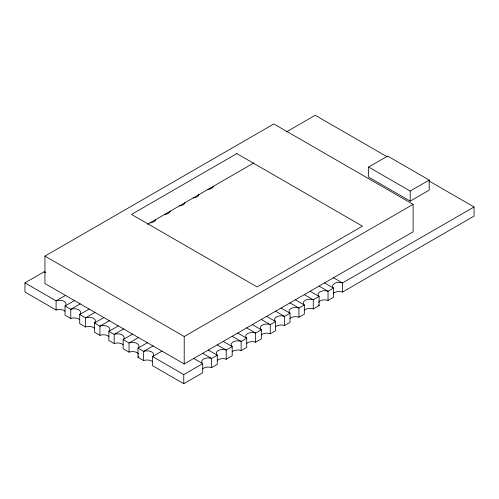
<?xml version="1.0" encoding="UTF-8"?>
<svg xmlns="http://www.w3.org/2000/svg" width="499" height="499" viewBox="0 0 499 499"><rect width="100%" height="100%" fill="white"/><g stroke="black" fill="none" stroke-linecap="round" stroke-linejoin="round"><path stroke-width="0.75" d="M44.941 256.106L273.839 123.945L413.116 204.359L413.116 231.798L184.212 363.952L44.941 283.544L44.941 256.106L184.212 336.513L413.116 204.359M65.032 311.183A6.481 3.743 0 0 0 56.094 310.004L24.95 292.027L24.95 282.877L44.124 271.805A6.481 3.743 0 0 0 45.434 272.173M286.389 131.936L315.237 115.281L387.243 156.854M147.667 224.232L253.835 162.936M65.512 295.42L56.094 300.86L24.95 282.877M74.451 300.579L65.032 306.018L65.032 315.168L70.777 318.481A6.481 3.743 0 0 1 79.715 319.659M80.196 303.897L70.777 309.336L65.032 306.018A6.481 3.743 0 0 0 64.128 301.384A6.481 3.743 0 0 0 56.094 300.86L56.094 310.004M89.134 309.056L79.715 314.501L79.715 323.645L85.516 326.995A6.481 3.743 0 0 1 94.454 328.167M94.935 312.405L85.516 317.844L79.715 314.501A6.481 3.743 0 0 0 78.811 309.86A6.481 3.743 0 0 0 70.777 309.336L70.777 318.481M103.873 317.57L94.454 323.009L94.454 332.153L99.931 335.316A6.481 3.743 0 0 1 108.869 336.494M368.611 167.046L387.623 156.068L429.209 180.077L429.209 190.138L410.197 201.116L368.611 177.108L368.611 167.046L410.197 191.055L429.209 180.077M109.35 320.726L99.931 326.165L94.454 323.009A6.481 3.743 0 0 0 93.55 318.368A6.481 3.743 0 0 0 85.516 317.844L85.516 326.995M118.288 325.891L108.869 331.33L108.869 340.474L114.209 343.555A6.481 3.743 0 0 1 123.147 344.734M123.627 328.972L114.209 334.411L108.869 331.33A6.481 3.743 0 0 0 107.965 326.689A6.481 3.743 0 0 0 99.931 326.165L99.931 335.316M132.566 334.13L123.147 339.57L123.147 348.72L129.054 352.132A6.481 3.743 0 0 1 138.622 354.065M138.479 337.542L129.054 342.981L123.147 339.57A6.481 3.743 0 0 0 122.243 334.935A6.481 3.743 0 0 0 114.209 334.411L114.209 343.555M147.417 342.707L137.992 348.146L137.992 357.29L143.65 360.559A6.481 3.743 0 0 1 152.588 361.738M153.074 345.969L143.65 351.408L137.992 348.146A6.481 3.743 0 0 0 137.088 343.505A6.481 3.743 0 0 0 129.054 342.981L129.054 352.132M162.013 351.134L152.588 356.573L152.588 365.717L183.763 383.719L202.7 372.784L202.7 363.64A6.481 3.743 0 0 1 203.604 358.999A6.481 3.743 0 0 1 211.638 358.475L217.283 355.213A6.481 3.743 0 0 1 218.194 350.579A6.481 3.743 0 0 1 226.228 350.055L232.203 346.605A6.481 3.743 0 0 1 232.621 342.277A6.481 3.743 0 0 1 239.832 341.079L241.142 341.441L246.712 338.228A6.481 3.743 0 0 1 247.13 333.9A6.481 3.743 0 0 1 254.34 332.702L255.65 333.064L261.333 329.789A6.481 3.743 0 0 1 261.75 325.46A6.481 3.743 0 0 1 268.961 324.263L270.271 324.624L275.579 321.556A6.481 3.743 0 0 1 276.49 316.921A6.481 3.743 0 0 1 284.524 316.397L290.013 313.229A6.481 3.743 0 0 1 290.917 308.588A6.481 3.743 0 0 1 298.951 308.064L304.328 304.964A6.481 3.743 0 0 1 305.232 300.323A6.481 3.743 0 0 1 313.266 299.799L319.092 296.437A6.481 3.743 0 0 1 319.996 291.796A6.481 3.743 0 0 1 328.03 291.279L333.525 288.104A6.481 3.743 0 0 1 334.43 283.469A6.481 3.743 0 0 1 342.464 282.945L474.05 206.973L474.05 216.123L342.464 292.09A6.481 3.743 0 0 0 333.525 293.269M143.65 360.559L143.65 351.408A6.481 3.743 0 0 1 151.684 351.932A6.481 3.743 0 0 1 152.588 356.573L183.763 374.568L202.7 363.64L193.731 358.457M202.7 368.798A6.481 3.743 0 0 1 211.638 367.62L217.283 364.364L217.283 355.213L208.314 350.036M217.283 360.378A6.481 3.743 0 0 1 226.228 359.199L232.203 355.75L232.203 346.605L223.234 341.422M232.203 351.764A6.481 3.743 0 0 1 239.832 350.223L241.142 350.591L246.712 347.373L246.712 338.228L237.742 333.051M246.712 343.393A6.481 3.743 0 0 1 254.34 341.846L255.65 342.214L261.333 338.933L261.333 329.789L252.363 324.606M261.333 334.948A6.481 3.743 0 0 1 268.961 333.407L270.271 333.769L275.579 330.706L275.579 321.556L266.609 316.378M275.579 326.72A6.481 3.743 0 0 1 284.524 325.541L290.013 322.373L290.013 313.229L281.043 308.051M290.013 318.393A6.481 3.743 0 0 1 298.951 317.214L304.328 314.108L304.328 304.964L295.358 299.787M304.328 310.129A6.481 3.743 0 0 1 313.266 308.95L319.092 305.581L319.092 296.437L310.122 291.26M318.462 302.357A6.481 3.743 0 0 1 328.03 300.423L333.525 297.254L333.525 288.104L324.55 282.927M428.965 180.944L474.05 206.973M333.494 277.768L342.464 282.945L342.464 292.09M319.061 286.095L328.03 291.279L328.03 300.423M304.296 294.622L313.266 299.799L313.266 308.95M289.981 302.887L298.951 308.064L298.951 317.214M275.554 311.22L284.524 316.397L284.524 325.541M261.301 319.447L270.271 324.624L270.271 333.769M246.681 327.887L255.65 333.064L255.65 342.214M232.172 336.264L241.142 341.441L241.142 350.591M217.252 344.878L226.228 350.055L226.228 359.199M202.669 353.298L211.638 358.475L211.638 367.62M44.124 271.805L45.446 272.573M410.197 191.055L410.197 201.116M184.212 336.513L184.212 363.952M183.763 374.568L183.763 383.719M319.092 305.581A6.481 3.743 0 0 1 318.462 304.827M138.622 356.536A6.481 3.743 0 0 1 137.992 357.29M213.553 186.096A6.481 3.743 0 0 1 207.834 189.402M198.901 194.56A6.481 3.743 0 0 1 193.182 197.86M185.035 202.563A6.481 3.743 0 0 1 179.316 205.862M170.184 211.139A6.481 3.743 0 0 1 164.464 214.439M155.725 219.485A6.481 3.743 0 0 1 150.006 222.785M236.819 153.611L131.511 214.408L257.147 286.944L362.455 226.147L236.819 153.611"/></g></svg>
